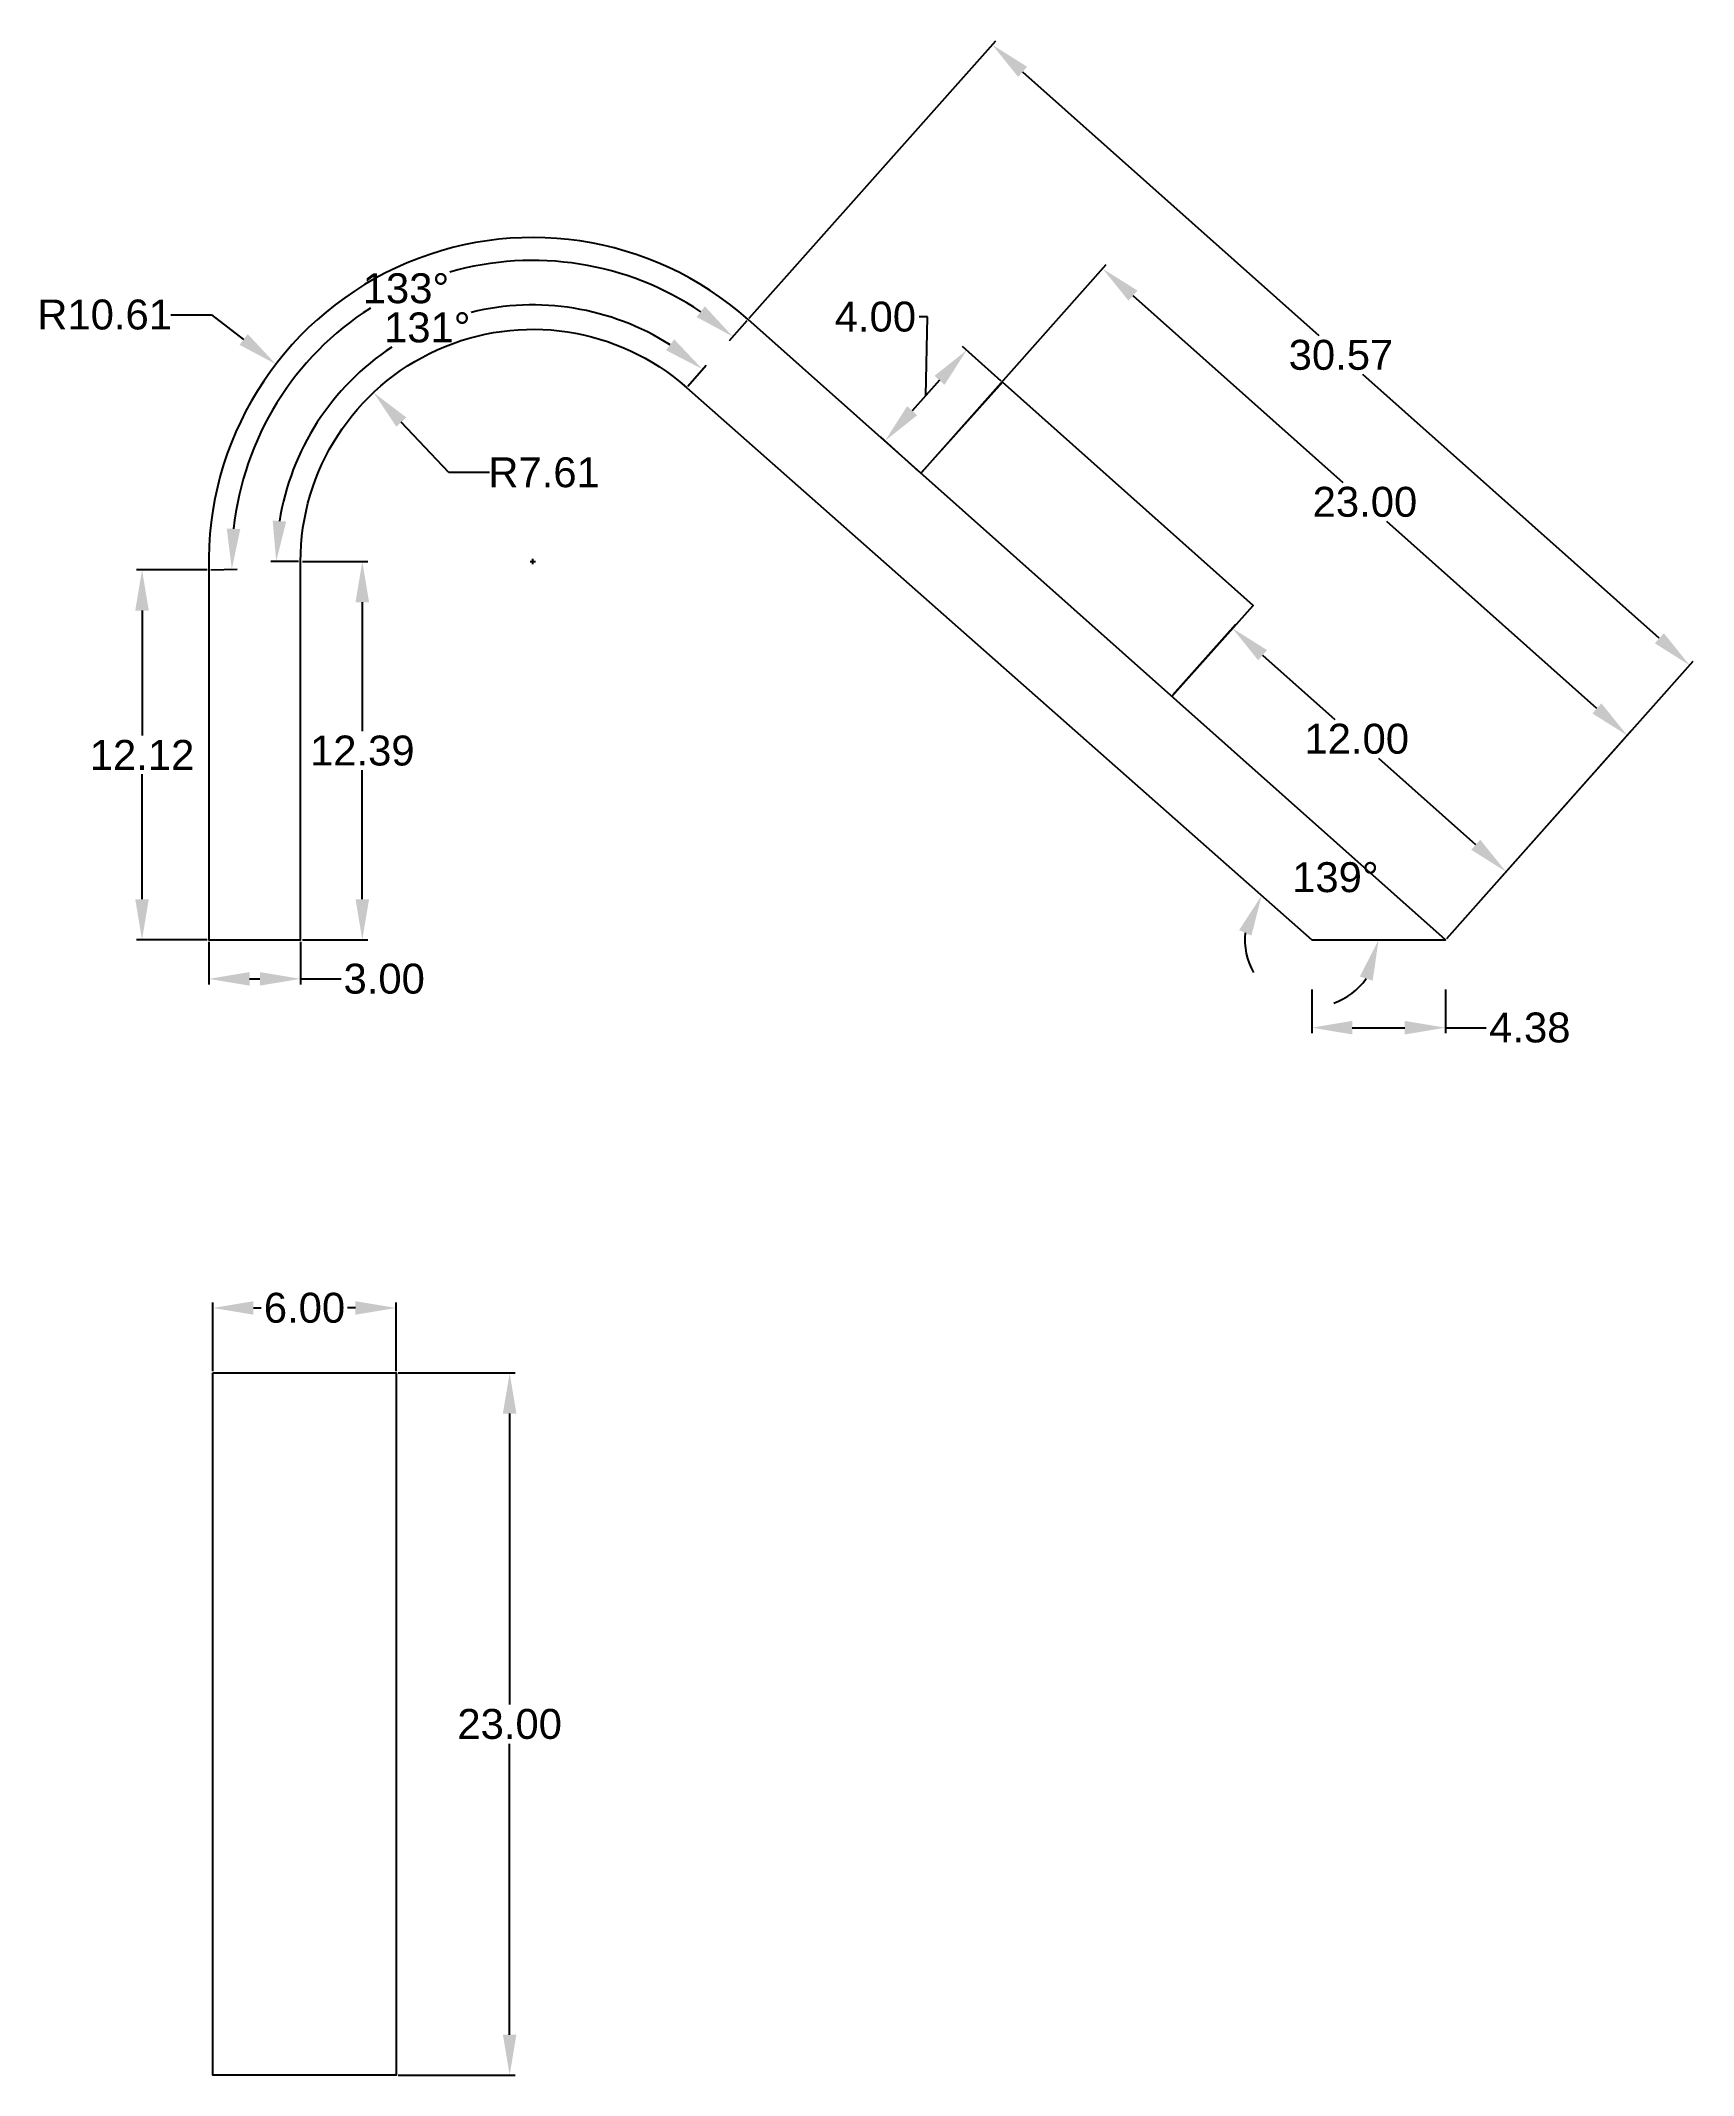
# Model space of a CAD drawing. Header units: centimetres. Extents: x 21.7 to 75.9, y 2.9 to 69.6.
import ezdxf

# ---------------------------------------------------------------- set-up
doc = ezdxf.new("R2010")
doc.units = ezdxf.units.CM
doc.header["$MEASUREMENT"] = 0
for name, color, linetype, lineweight in [('cotari', 50, 'Continuous', 30), ('vedere lateral', 30, 'Continuous', 25), ('vedere_fata', 130, 'Continuous', 25)]:
    doc.layers.add(name, color=color, linetype=linetype, lineweight=lineweight)
doc.styles.get("Standard").update_dxf_attribs({"font": 'arial.ttf'})
doc.dimstyles.get("Standard").update_dxf_attribs({"dimtxt": 0.98, "dimasz": 1.33, "dimexe": 0.18, "dimexo": 0.0625, "dimgap": 0.14, "dimtad": 0, "dimtih": 1, "dimtoh": 1, "dimzin": 0, "dimdsep": 46, "dimtxsty": 'Standard', "dimcen": 0.09, "dimadec": 0, "dimazin": 0, "dimtfac": 1, "dimtofl": 0, "dimtmove": 0, "dimatfit": 3, "dimfxl": 1, "dimtolj": 1, "dimtzin": 0, "dimarcsym": 0})

# ---------------------------------------------------------------- blocks, each defined once
blk = doc.blocks.new('*D22')
at = {"layer": 'cotari', "color": 0, "lineweight": -2, "transparency": 16777216}
for p, q in [((27.245, 40.064), (27.245, 38.671)), ((30.245, 40.064), (30.245, 38.671)), ((28.575, 38.851), (28.915, 38.851)), ((30.245, 38.851), (31.575, 38.851))]:
    blk.add_line(p, q, dxfattribs=at)
at = {"layer": 'cotari', "color": 0, "transparency": 16777216}
for points in [[(28.575, 39.073), (28.575, 38.629), (27.245, 38.851)], [(28.915, 39.073), (28.915, 38.629), (30.245, 38.851)]]:
    blk.add_solid(points, dxfattribs=at)
at = {"layer": 'Defpoints', "color": 0, "transparency": 16777216}
for p in [(27.245, 40.126), (30.245, 40.126), (30.245, 38.851)]:
    blk.add_point(p, dxfattribs=at)
at = {"layer": 'cotari', "color": 0, "transparency": 16777216, "insert": (32.986, 38.851), "char_height": 0.98, "attachment_point": 5}
blk.add_mtext('\\A1;3.00', dxfattribs=at)
blk = doc.blocks.new('*D23')
at = {"layer": 'cotari', "color": 0, "lineweight": -2, "transparency": 16777216}
for p, q in [((35.103, 55.433), (33.547, 57.084)), ((36.433, 55.433), (35.103, 55.433))]:
    blk.add_line(p, q, dxfattribs=at)
at = {"layer": 'cotari', "color": 0, "transparency": 16777216}
blk.add_solid([(33.709, 57.236), (33.386, 56.932), (32.635, 58.052)], dxfattribs=at)
at = {"layer": 'Defpoints', "color": 0, "transparency": 16777216}
for p in [(32.635, 58.052), (37.852, 52.516)]:
    blk.add_point(p, dxfattribs=at)
at = {"layer": 'cotari', "color": 0, "transparency": 16777216, "insert": (38.221, 55.433), "char_height": 0.98, "attachment_point": 5}
blk.add_mtext('\\A1;R7.61', dxfattribs=at)
blk = doc.blocks.new('*D24')
at = {"layer": 'cotari', "color": 0, "lineweight": -2, "transparency": 16777216}
for p, q in [((25.997, 60.599), (27.327, 60.599)), ((27.327, 60.599), (28.382, 59.789)), ((37.762, 52.516), (37.942, 52.516)), ((37.852, 52.426), (37.852, 52.606))]:
    blk.add_line(p, q, dxfattribs=at)
at = {"layer": 'cotari', "color": 0, "transparency": 16777216}
blk.add_solid([(28.517, 59.965), (28.247, 59.613), (29.437, 58.979)], dxfattribs=at)
at = {"layer": 'Defpoints', "color": 0, "transparency": 16777216}
for p in [(29.437, 58.979), (37.852, 52.516)]:
    blk.add_point(p, dxfattribs=at)
at = {"layer": 'cotari', "color": 0, "transparency": 16777216, "insert": (23.829, 60.599), "char_height": 0.98, "attachment_point": 5}
blk.add_mtext('\\A1;R10.61', dxfattribs=at)
blk = doc.blocks.new('*D25')
at = {"layer": 'cotari', "color": 0, "lineweight": -2, "transparency": 16777216}
for p, q in [((27.183, 52.242), (24.874, 52.242)), ((25.054, 50.912), (25.054, 46.816)), ((25.054, 41.456), (25.054, 45.552)), ((27.183, 40.126), (24.874, 40.126))]:
    blk.add_line(p, q, dxfattribs=at)
at = {"layer": 'cotari', "color": 0, "transparency": 16777216}
for points in [[(24.832, 50.912), (25.276, 50.912), (25.054, 52.242)], [(24.832, 41.456), (25.276, 41.456), (25.054, 40.126)]]:
    blk.add_solid(points, dxfattribs=at)
at = {"layer": 'Defpoints', "color": 0, "transparency": 16777216}
for p in [(27.245, 52.242), (25.054, 40.126), (27.245, 40.126)]:
    blk.add_point(p, dxfattribs=at)
at = {"layer": 'cotari', "color": 0, "transparency": 16777216, "insert": (25.054, 46.184), "char_height": 0.98, "attachment_point": 5}
blk.add_mtext('\\A1;12.12', dxfattribs=at)
blk = doc.blocks.new('*D26')
at = {"layer": 'cotari', "color": 0, "lineweight": -2, "transparency": 16777216}
for p, q in [((30.308, 52.516), (32.449, 52.516)), ((32.269, 51.186), (32.269, 46.962)), ((32.269, 41.456), (32.269, 45.681)), ((30.308, 40.126), (32.449, 40.126))]:
    blk.add_line(p, q, dxfattribs=at)
at = {"layer": 'cotari', "color": 0, "transparency": 16777216}
for points in [[(32.047, 51.186), (32.491, 51.186), (32.269, 52.516)], [(32.047, 41.456), (32.491, 41.456), (32.269, 40.126)]]:
    blk.add_solid(points, dxfattribs=at)
at = {"layer": 'Defpoints', "color": 0, "transparency": 16777216}
for p in [(30.245, 52.516), (32.269, 52.516), (30.245, 40.126)]:
    blk.add_point(p, dxfattribs=at)
at = {"layer": 'cotari', "color": 0, "transparency": 16777216, "insert": (32.269, 46.321), "char_height": 0.98, "attachment_point": 5}
blk.add_mtext('\\A1;12.39', dxfattribs=at)
blk = doc.blocks.new('*D27')
at = {"layer": 'cotari', "color": 0, "lineweight": -2, "transparency": 16777216}
for p, q in [((50.785, 60.531), (50.505, 60.531)), ((50.727, 57.953), (50.785, 60.531)), ((53.19, 58.427), (51.932, 59.56)), ((51.176, 58.451), (50.279, 57.455)), ((50.513, 55.454), (49.255, 56.587))]:
    blk.add_line(p, q, dxfattribs=at)
at = {"layer": 'cotari', "color": 0, "transparency": 16777216}
for points in [[(51.011, 58.599), (51.34, 58.303), (52.066, 59.439)], [(50.114, 57.603), (50.444, 57.307), (49.389, 56.467)]]:
    blk.add_solid(points, dxfattribs=at)
at = {"layer": 'Defpoints', "color": 0, "transparency": 16777216}
for p in [(53.236, 58.385), (49.389, 56.467), (50.56, 55.413)]:
    blk.add_point(p, dxfattribs=at)
at = {"layer": 'cotari', "color": 0, "transparency": 16777216, "insert": (49.074, 60.531), "char_height": 0.98, "attachment_point": 5}
blk.add_mtext('\\A1;4.00', dxfattribs=at)
blk = doc.blocks.new('*D29')
at = {"layer": 'cotari', "color": 0, "lineweight": -2, "transparency": 16777216}
for p, q in [((63.366, 38.505), (63.366, 37.072)), ((67.745, 38.505), (67.745, 37.072)), ((64.696, 37.252), (66.415, 37.252)), ((67.745, 37.252), (69.075, 37.252))]:
    blk.add_line(p, q, dxfattribs=at)
at = {"layer": 'cotari', "color": 0, "transparency": 16777216}
for points in [[(64.696, 37.474), (64.696, 37.03), (63.366, 37.252)], [(66.415, 37.474), (66.415, 37.03), (67.745, 37.252)]]:
    blk.add_solid(points, dxfattribs=at)
at = {"layer": 'Defpoints', "color": 0, "transparency": 16777216}
for p in [(63.366, 38.568), (67.745, 38.568), (67.745, 37.252)]:
    blk.add_point(p, dxfattribs=at)
at = {"layer": 'cotari', "color": 0, "transparency": 16777216, "insert": (70.509, 37.252), "char_height": 0.98, "attachment_point": 5}
blk.add_mtext('\\A1;4.38', dxfattribs=at)
blk = doc.blocks.new('*D30')
at = {"layer": 'cotari', "color": 0, "lineweight": -2, "transparency": 16777216}
for p, q in [((58.82, 48.148), (60.884, 50.468)), ((61.758, 49.45), (64.121, 47.349)), ((68.737, 43.243), (65.56, 46.068)), ((67.787, 40.173), (69.85, 42.493))]:
    blk.add_line(p, q, dxfattribs=at)
at = {"layer": 'cotari', "color": 0, "transparency": 16777216}
for points in [[(61.905, 49.616), (61.611, 49.284), (60.764, 50.334)], [(68.884, 43.408), (68.59, 43.077), (69.731, 42.359)]]:
    blk.add_solid(points, dxfattribs=at)
at = {"layer": 'Defpoints', "color": 0, "transparency": 16777216}
for p in [(58.779, 48.102), (69.731, 42.359), (67.745, 40.126)]:
    blk.add_point(p, dxfattribs=at)
at = {"layer": 'cotari', "color": 0, "transparency": 16777216, "insert": (64.841, 46.708), "char_height": 0.98, "attachment_point": 5}
blk.add_mtext('\\A1;12.00', dxfattribs=at)
blk = doc.blocks.new('*D31')
at = {"layer": 'cotari', "color": 0, "lineweight": -2, "transparency": 16777216}
for p, q in [((44.945, 60.491), (53.023, 69.572)), ((53.897, 68.554), (63.604, 59.92)), ((74.751, 50.004), (65.044, 58.638)), ((67.787, 40.173), (75.865, 49.255))]:
    blk.add_line(p, q, dxfattribs=at)
at = {"layer": 'cotari', "color": 0, "transparency": 16777216}
for points in [[(54.044, 68.72), (53.749, 68.388), (52.903, 69.438)], [(74.899, 50.17), (74.604, 49.838), (75.745, 49.12)]]:
    blk.add_solid(points, dxfattribs=at)
at = {"layer": 'Defpoints', "color": 0, "transparency": 16777216}
for p in [(52.903, 69.438), (44.903, 60.444), (67.745, 40.126)]:
    blk.add_point(p, dxfattribs=at)
at = {"layer": 'cotari', "color": 0, "transparency": 16777216, "insert": (64.324, 59.279), "char_height": 0.98, "attachment_point": 5}
blk.add_mtext('\\A1;30.57', dxfattribs=at)
blk = doc.blocks.new('*D32')
at = {"layer": 'cotari', "color": 0, "lineweight": -2, "transparency": 16777216}
for p, q in [((50.601, 55.459), (56.636, 62.243)), ((57.51, 61.225), (64.388, 55.107)), ((72.708, 47.707), (65.829, 53.825)), ((67.787, 40.173), (73.821, 46.957))]:
    blk.add_line(p, q, dxfattribs=at)
at = {"layer": 'cotari', "color": 0, "transparency": 16777216}
for points in [[(57.657, 61.391), (57.363, 61.059), (56.516, 62.109)], [(72.855, 47.872), (72.56, 47.541), (73.701, 46.823)]]:
    blk.add_solid(points, dxfattribs=at)
at = {"layer": 'Defpoints', "color": 0, "transparency": 16777216}
for p in [(56.516, 62.109), (50.56, 55.413), (67.745, 40.126)]:
    blk.add_point(p, dxfattribs=at)
at = {"layer": 'cotari', "color": 0, "transparency": 16777216, "insert": (65.109, 54.466), "char_height": 0.98, "attachment_point": 5}
blk.add_mtext('\\A1;23.00', dxfattribs=at)
blk = doc.blocks.new('*D33')
at = {"layer": 'cotari', "color": 0, "lineweight": -2, "transparency": 16777216}
for p, q in [((44.862, 60.397), (44.285, 59.749)), ((27.308, 52.243), (28.175, 52.266))]:
    blk.add_line(p, q, dxfattribs=at)
for start, end in [(56.08194, 106.00057), (122.6532, 173.74832)]:
    blk.add_arc((37.852, 52.516), 9.86, start, end, dxfattribs=at)
at = {"layer": 'cotari', "color": 0, "transparency": 16777216}
for points in [[(43.489, 60.874), (43.218, 60.523), (44.404, 59.884)], [(28.272, 53.581), (27.829, 53.599), (27.995, 52.261)]]:
    blk.add_solid(points, dxfattribs=at)
at = {"layer": 'Defpoints', "color": 0, "transparency": 16777216}
for p in [(37.383, 62.365), (44.903, 60.444), (27.245, 52.242), (37.852, 52.516)]:
    blk.add_point(p, dxfattribs=at)
at = {"layer": 'cotari', "color": 0, "transparency": 16777216, "insert": (33.698, 61.459), "char_height": 0.98, "attachment_point": 5}
blk.add_mtext('\\A1;133°', dxfattribs=at)
blk = doc.blocks.new('*D34')
at = {"layer": 'cotari', "color": 0, "lineweight": -2, "transparency": 16777216}
for p, q in [((42.929, 58.264), (43.534, 58.949)), ((30.183, 52.516), (29.269, 52.516))]:
    blk.add_line(p, q, dxfattribs=at)
for start, end in [(57.6211, 103.89757), (123.34647, 170.92193)]:
    blk.add_arc((37.852, 52.516), 8.403, start, end, dxfattribs=at)
at = {"layer": 'cotari', "color": 0, "transparency": 16777216}
for points in [[(42.485, 59.79), (42.218, 59.436), (43.415, 58.814)], [(29.775, 53.825), (29.333, 53.86), (29.449, 52.516)]]:
    blk.add_solid(points, dxfattribs=at)
at = {"layer": 'Defpoints', "color": 0, "transparency": 16777216}
for p in [(37.505, 60.912), (42.887, 58.217), (30.245, 52.516), (37.852, 52.516)]:
    blk.add_point(p, dxfattribs=at)
at = {"layer": 'cotari', "color": 0, "transparency": 16777216, "insert": (34.397, 60.177), "char_height": 0.98, "attachment_point": 5}
blk.add_mtext('\\A1;131°', dxfattribs=at)
blk = doc.blocks.new('*D35')
at = {"layer": 'cotari', "color": 0, "lineweight": -2, "transparency": 16777216}
for start, end in [(173.90654, 209.27005), (289.27298, 324.63649)]:
    blk.add_arc((63.366, 40.126), 2.189, start, end, dxfattribs=at)
at = {"layer": 'cotari', "color": 0, "transparency": 16777216}
for points in [[(60.986, 40.448), (61.392, 40.269), (61.725, 41.576)], [(64.941, 38.927), (65.363, 38.792), (65.556, 40.126)]]:
    blk.add_solid(points, dxfattribs=at)
at = {"layer": 'Defpoints', "color": 0, "transparency": 16777216}
for p in [(42.887, 58.217), (64.882, 41.706), (63.366, 40.126), (63.366, 40.126), (67.745, 40.126)]:
    blk.add_point(p, dxfattribs=at)
at = {"layer": 'cotari', "color": 0, "transparency": 16777216, "insert": (64.141, 42.174), "char_height": 0.98, "attachment_point": 5}
blk.add_mtext('\\A1;139°', dxfattribs=at)
blk = doc.blocks.new('*D37')
at = {"layer": 'cotari', "color": 0, "lineweight": -2, "transparency": 16777216}
for p, q in [((33.438, 25.946), (37.275, 25.946)), ((37.095, 24.616), (37.095, 15.087)), ((37.095, 4.276), (37.095, 13.806)), ((33.438, 2.946), (37.275, 2.946))]:
    blk.add_line(p, q, dxfattribs=at)
at = {"layer": 'cotari', "color": 0, "transparency": 16777216}
for points in [[(36.873, 24.616), (37.316, 24.616), (37.095, 25.946)], [(36.873, 4.276), (37.316, 4.276), (37.095, 2.946)]]:
    blk.add_solid(points, dxfattribs=at)
at = {"layer": 'Defpoints', "color": 0, "transparency": 16777216}
for p in [(33.375, 25.946), (33.375, 2.946), (37.095, 2.946)]:
    blk.add_point(p, dxfattribs=at)
at = {"layer": 'cotari', "color": 0, "transparency": 16777216, "insert": (37.095, 14.446), "char_height": 0.98, "attachment_point": 5}
blk.add_mtext('\\A1;23.00', dxfattribs=at)
blk = doc.blocks.new('*D38')
at = {"layer": 'cotari', "color": 0, "lineweight": -2, "transparency": 16777216}
for p, q in [((27.375, 26.009), (27.375, 28.255)), ((28.705, 28.075), (28.961, 28.075)), ((32.045, 28.075), (31.789, 28.075)), ((33.375, 26.009), (33.375, 28.255))]:
    blk.add_line(p, q, dxfattribs=at)
at = {"layer": 'cotari', "color": 0, "transparency": 16777216}
for points in [[(28.705, 28.296), (28.705, 27.853), (27.375, 28.075)], [(32.045, 28.296), (32.045, 27.853), (33.375, 28.075)]]:
    blk.add_solid(points, dxfattribs=at)
at = {"layer": 'Defpoints', "color": 0, "transparency": 16777216}
for p in [(33.375, 28.075), (27.375, 25.946), (33.375, 25.946)]:
    blk.add_point(p, dxfattribs=at)
at = {"layer": 'cotari', "color": 0, "transparency": 16777216, "insert": (30.375, 28.075), "char_height": 0.98, "attachment_point": 5}
blk.add_mtext('\\A1;6.00', dxfattribs=at)

msp = doc.modelspace()

# ---------------------------------------------------------------- linework, layer by layer
at = {"layer": 'vedere lateral'}
msp.add_lwpolyline([(27.245, 52.242), (27.245, 40.126), (30.245, 40.126), (30.245, 52.516, -0.646044), (42.887, 58.217), (63.366, 40.126), (67.745, 40.126), (44.903, 60.444, 0.656475)], format="xyb", close=True, dxfattribs=at)
msp.add_lwpolyline([(58.779, 48.102), (61.452, 51.078), (53.236, 58.385), (50.56, 55.413)], dxfattribs=at)
at = {"layer": 'vedere_fata'}
msp.add_lwpolyline([(27.375, 25.946), (33.375, 25.946), (33.375, 2.946), (27.375, 2.946)], close=True, dxfattribs=at)

# ---------------------------------------------------------------- dimensions: what is measured, and where the dimension line sits
at = {"layer": 'cotari'}
for p2, distance, picture, middle in [((44.903, 60.444), -12.037, '*D31', (64.324, 59.279)), ((50.56, 55.413), -8.962, '*D32', (65.109, 54.466))]:
    dim = msp.add_aligned_dim(p1=(67.745, 40.126), p2=p2, distance=distance, dimstyle='Standard', dxfattribs=at)
    dim.commit()
    dim.dimension.update_dxf_attribs({"geometry": picture, "text_midpoint": middle})
for base, p1, p2, picture, middle in [((37.383, 62.365), (44.903, 60.444), (27.245, 52.242), '*D33', (33.698, 61.459)), ((37.505, 60.912), (42.887, 58.217), (30.245, 52.516), '*D34', (34.397, 60.177))]:
    dim = msp.add_angular_dim_3p(base=base, center=(37.852, 52.516), p1=p1, p2=p2, dimstyle='Standard', dxfattribs=at)
    dim.commit()
    dim.dimension.update_dxf_attribs({"geometry": picture, "text_midpoint": middle})
dim = msp.add_radius_dim(center=(37.852, 52.516), mpoint=(29.437, 58.979), dimstyle='Standard', dxfattribs=at)
dim.commit()
dim.dimension.update_dxf_attribs({"geometry": '*D24', "text_midpoint": (23.829, 60.599)})
dim = msp.add_linear_dim(base=(49.389, 56.467), p1=(53.236, 58.385), p2=(50.56, 55.413), angle=228, dimstyle='Standard', override={"dimtmove": 1}, dxfattribs=at)
dim.commit()
dim.dimension.update_dxf_attribs({"geometry": '*D27', "text_midpoint": (50.365, 60.531), "dimtype": 161})
dim = msp.add_radius_dim(center=(37.852, 52.516), mpoint=(32.635, 58.052), dimstyle='Standard', dxfattribs=at)
dim.commit()
dim.dimension.update_dxf_attribs({"geometry": '*D23', "text_midpoint": (38.221, 55.433), "dimtype": 164})
dim = msp.add_angular_dim_2l(base=(64.882, 41.706), line1=((63.366, 40.126), (67.745, 40.126)), line2=((42.887, 58.217), (63.366, 40.126)), dimstyle='Standard', dxfattribs=at)
dim.commit()
dim.dimension.update_dxf_attribs({"geometry": '*D35', "text_midpoint": (64.141, 42.174)})
for base, p1, p2, picture, middle in [((25.054, 40.126), (27.245, 52.242), (27.245, 40.126), '*D25', (25.054, 46.184)), ((32.269, 52.516), (30.245, 40.126), (30.245, 52.516), '*D26', (32.269, 46.321)), ((37.095, 2.946), (33.375, 25.946), (33.375, 2.946), '*D37', (37.095, 14.446))]:
    dim = msp.add_linear_dim(base=base, p1=p1, p2=p2, angle=90, dimstyle='Standard', dxfattribs=at)
    dim.commit()
    dim.dimension.update_dxf_attribs({"geometry": picture, "text_midpoint": middle})
dim = msp.add_linear_dim(base=(69.731, 42.359), p1=(58.779, 48.102), p2=(67.745, 40.126), angle=318.34733, dimstyle='Standard', dxfattribs=at)
dim.commit()
dim.dimension.update_dxf_attribs({"geometry": '*D30', "text_midpoint": (64.841, 46.708), "dimtype": 161})
for base, p1, p2, picture, middle in [((30.245, 38.851), (27.245, 40.126), (30.245, 40.126), '*D22', (32.986, 38.851)), ((67.745, 37.252), (63.366, 38.568), (67.745, 38.568), '*D29', (70.509, 37.252)), ((33.375, 28.075), (27.375, 25.946), (33.375, 25.946), '*D38', (30.375, 28.075))]:
    dim = msp.add_linear_dim(base=base, p1=p1, p2=p2, dimstyle='Standard', dxfattribs=at)
    dim.commit()
    dim.dimension.update_dxf_attribs({"geometry": picture, "text_midpoint": middle})

doc.saveas('drawing.dxf')
